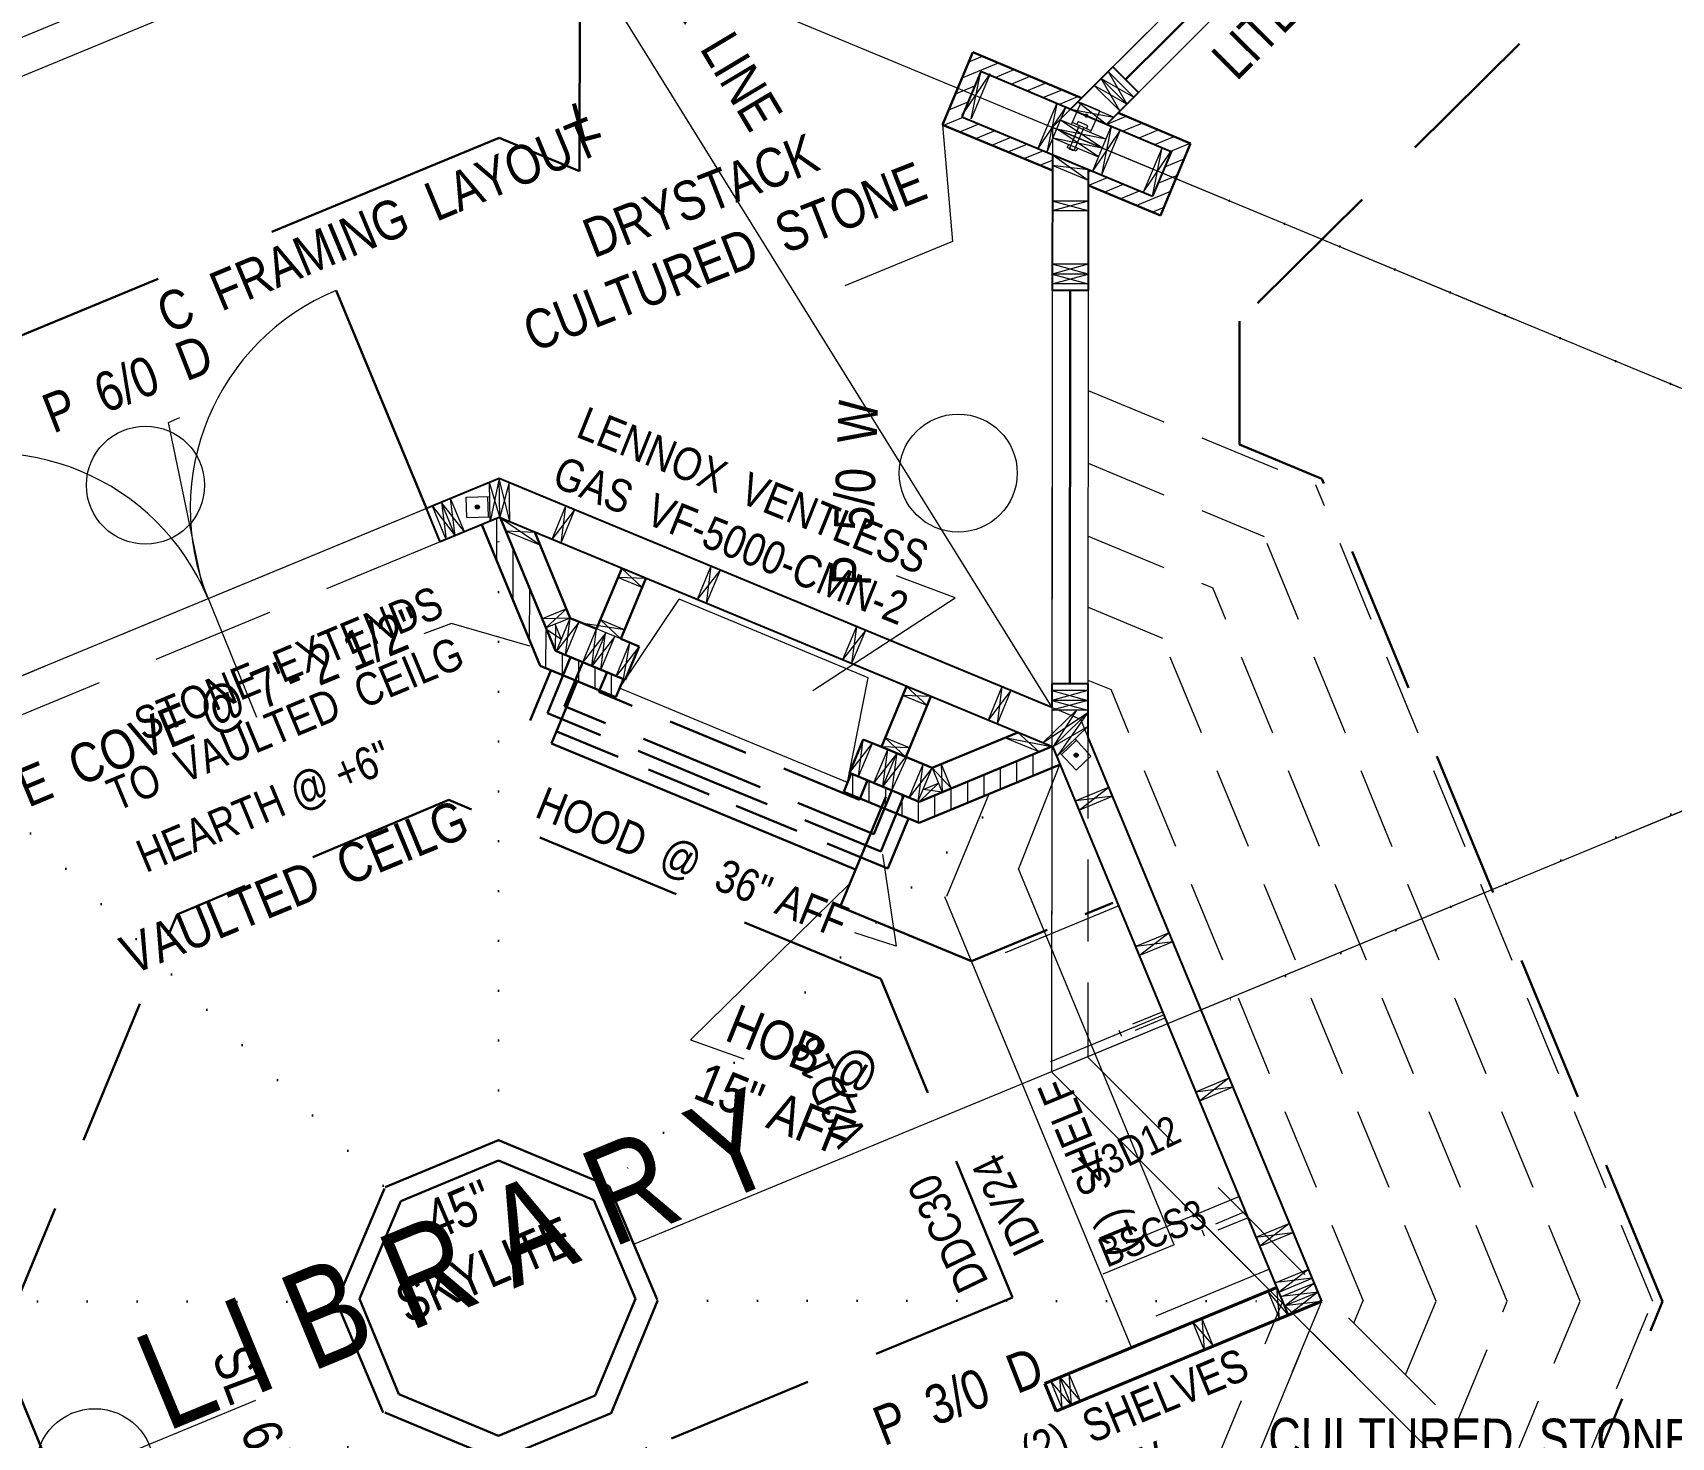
# Model space of a CAD drawing. Header units: inches. Extents: x 279 to 11006, y 233 to 7807.
# Drawn here: x 2519.5 to 2769.3, y 2021.6 to 2235.7 of the extents above; entities that cross this region are included whole.
import ezdxf

# ---------------------------------------------------------------- set-up
doc = ezdxf.new("R2010")
doc.units = ezdxf.units.IN
doc.header["$MEASUREMENT"] = 0
for name, pattern in [('ACAD_ISO07W100', [3, 0, -3]), ('CENTER', [2, 1.25, -0.25, 0.25, -0.25]), ('HIDDEN', [0.375, 0.25, -0.125])]:
    doc.linetypes.add(name, pattern=pattern)
for name, color, linetype, lineweight in [('BALCONY', 7, 'Continuous', 9), ('BUILT-INS', 6, 'Continuous', 9), ('DOORS', 7, 'Continuous', 30), ('FOUNDATION', 7, 'HIDDEN', 20), ('GRID', 1, 'CENTER', 20), ('INT WALLS', 7, 'Continuous', 40), ('LAYOUT', 6, 'Continuous', 9), ('LITE COVE', 7, 'HIDDEN', 30), ('MASONRY', 16, 'HIDDEN', 30), ('ROOF BEAMS', 3, 'HIDDEN', 30), ('ROOFLINE', 7, 'HIDDEN', 30), ('SKYLITES', 3, 'Continuous', 30), ('WALL FRAMING', 7, 'Continuous', 30), ('WINDOWS', 5, 'Continuous', 30)]:
    doc.layers.add(name, color=color, linetype=linetype, lineweight=lineweight)
for name, color, linetype in [('LIBRARY', 7, 'Continuous'), ('LLMASONRY', 12, 'Continuous'), ('TEXT', 250, 'Continuous'), ('WALLS', 5, 'Continuous')]:
    doc.layers.add(name, color=color, linetype=linetype)
doc.styles.add('ARCHENTLTD', font='technical.ttf', dxfattribs={"height": 0.1875})
doc.dimstyles.new('ARCHENTLTD', dxfattribs={"dimscale": 0.05, "dimtxt": 0.1875, "dimasz": 3, "dimexe": 9, "dimexo": 1, "dimgap": 2.5, "dimtad": 0, "dimdec": 1, "dimzin": 1, "dimdsep": 46, "dimlunit": 4, "dimtxsty": 'ARCHENTLTD', "dimblk": 'ARCHTICK', "dimcen": 6, "dimclrd": 256, "dimclre": 256, "dimclrt": 256, "dimaunit": 1, "dimadec": 0, "dimazin": 0, "dimtfac": 1, "dimtdec": 1, "dimtofl": 0, "dimtmove": 1, "dimatfit": 3, "dimldrblk": 'ARCHTICK', "dimfxl": 1, "dimfrac": 2, "dimtolj": 1, "dimtzin": 0, "dimlwd": 9, "dimlwe": 9, "dimarcsym": 0})
pattern_1 = [(22.465762, (-800.0791, 15519.8984), (-0.71649616, 1.7327026), [])]

# ---------------------------------------------------------------- blocks, each defined once
blk = doc.blocks.new('_ArchTick')
at = {"color": 0, "linetype": 'ByBlock', "const_width": 0.15}
blk.add_lwpolyline([(-0.5, -0.5), (0.5, 0.5)], dxfattribs=at)

msp = doc.modelspace()

# ---------------------------------------------------------------- hatches: boundary and pattern name
at = {"layer": 'MASONRY', "lineweight": 9, "ltscale": 75}
h = msp.add_hatch(dxfattribs=at)
h.set_pattern_fill('ANSI31', color=256, scale=15, angle=67.5, style=0)
h.set_pattern_definition(pattern_1)
h.paths.add_polyline_path([(2677.74, 2224.06), (2679.46, 2225.78), (2662.83, 2232.8), (2658.21, 2221.72), (2674.87, 2214.77), (2674.87, 2217.21), (2661.15, 2222.93), (2664.03, 2229.85)])
h = msp.add_hatch(dxfattribs=at)
h.set_pattern_fill('ANSI31', color=256, scale=15, angle=67.5, style=0)
h.set_pattern_definition(pattern_1)
h.paths.add_polyline_path([(2693.09, 2217.66), (2691.66, 2214.25), (2693.74, 2213.38), (2696.03, 2218.86), (2684.98, 2223.52), (2683.26, 2221.81)])
h.paths.add_polyline_path([(2691.44, 2207.86), (2693.74, 2213.38), (2691.66, 2214.25), (2690.23, 2210.81), (2680.37, 2214.92), (2680.37, 2212.48)])
at = {"layer": 'WALL FRAMING', "lineweight": 9, "ltscale": 150}
for points in [[(2679.82, 2223.1, 1), (2680.45, 2223.1, 1)], [(2586.99, 2163.41, 1), (2587.61, 2163.41, 1)], [(2678.8, 2125.35, -1), (2678.35, 2125.79, -1)]]:
    msp.add_hatch(color=256, dxfattribs=at).paths.add_polyline_path(points)

# ---------------------------------------------------------------- linework, layer by layer
at = {"layer": 'BALCONY', "color": 3, "linetype": 'ByBlock', "lineweight": 20, "ltscale": 50}
msp.add_line((2592.12, 2265.79), (2472.25, 2216.17), dxfattribs=at)
at = {"layer": 'BALCONY', "lineweight": 20, "ltscale": 50}
msp.add_line((2595.24, 2261.13), (2472.25, 2210.22), dxfattribs=at)
at = {"layer": 'BUILT-INS', "color": 6, "linetype": 'Continuous', "lineweight": 9, "ltscale": 75}
for p, q in [((2676.05, 2124.09), (2669.79, 2108.22)), ((2665.29, 2119.64), (2658.81, 2104.02)), ((2693.52, 2050.89), (2682.66, 2046.4))]:
    msp.add_line(p, q, dxfattribs=at)
at = {"layer": 'BUILT-INS', "color": 6, "linetype": 'Continuous', "lineweight": 9, "ltscale": 5}
for p, q in [((2693.52, 2050.89), (2669.79, 2108.22)), ((2687.02, 2035.22), (2658.57, 2103.97)), ((2685.09, 2083.66), (2685.48, 2082.74)), ((2697.71, 2053.17), (2698.1, 2052.25))]:
    msp.add_line(p, q, dxfattribs=at)
at = {"layer": 'BUILT-INS', "color": 6, "linetype": 'HIDDEN', "lineweight": 9, "ltscale": 75}
for p, q in [((2685.1, 2102.61), (2662.93, 2093.43)), ((2691.98, 2085.98), (2669.81, 2076.8)), ((2703.46, 2058.26), (2681.29, 2049.08)), ((2708.05, 2047.17), (2685.88, 2037.99))]:
    msp.add_line(p, q, dxfattribs=at)
at = {"layer": 'BUILT-INS', "color": 6, "linetype": 'HIDDEN', "lineweight": 9, "ltscale": 20}
for p, q in [((2691.79, 2086.45), (2685.09, 2083.66)), ((2692.17, 2085.52), (2685.48, 2082.74)), ((2704.41, 2055.96), (2697.71, 2053.17)), ((2704.79, 2055.03), (2698.1, 2052.25))]:
    msp.add_line(p, q, dxfattribs=at)
at = {"layer": 'DOORS', "ltscale": 75}
msp.add_line((2579.53, 2163.17), (2565.76, 2196.44), dxfattribs=at)
at = {"layer": 'DOORS', "lineweight": 20, "ltscale": 75}
msp.add_line((2579.53, 2163.17), (2512.99, 2135.66), dxfattribs=at)
at = {"layer": 'DOORS', "color": 7, "linetype": 'Continuous', "lineweight": 20, "ltscale": 7.5}
for centre in [(2536.71, 2166.75), (2660.6, 2168.59), (2528.99, 2016.91)]:
    msp.add_circle(centre, 9, dxfattribs=at)
at = {"layer": 'DOORS', "lineweight": 9, "ltscale": 75}
for centre, start, end in [((2579.53, 2163.17), 112.4849, 202.4661), ((2513, 2135.64), 22.4849, 112.4849)]:
    msp.add_arc(centre, 36, start, end, dxfattribs=at)
at = {"layer": 'FOUNDATION', "color": 7, "linetype": 'Continuous', "lineweight": 9, "ltscale": 25}
msp.add_line((2595.24, 2261.13), (2674.88, 2132.83), dxfattribs=at)
at = {"layer": 'GRID', "ltscale": 50}
for p, q in [((2776.78, 2323.04), (2674.95, 2221.32)), ((2590.62, 2167.76), (2501.91, 2131.05)), ((2679.3, 2130.99), (2590.62, 2167.76)), ((2716.02, 2042.29), (2679.3, 2130.99)), ((2679.25, 1953.62), (2716.02, 2042.29)), ((2711.57, 2040.45), (2677.85, 2026.5))]:
    msp.add_line(p, q, dxfattribs=at)
at = {"layer": 'GRID', "color": 2, "lineweight": 9, "ltscale": 75}
for p, q in [((3022.47, 2221.03), (2674.75, 2077.27)), ((3022.4, 2077.1), (2674.85, 2221.33))]:
    msp.add_line(p, q, dxfattribs=at)
at = {"layer": 'GRID', "linetype": 'Continuous', "ltscale": 50}
for p, q in [((2674.95, 2221.32), (2674.83, 2077.27)), ((2674.83, 2077.27), (2776.61, 1975.39))]:
    msp.add_line(p, q, dxfattribs=at)
at = {"layer": 'INT WALLS', "linetype": 'Continuous', "lineweight": 20, "ltscale": 150}
for p, q in [((2600.74, 2163.57), (2598.63, 2158.48)), ((2602.12, 2162.99), (2600.01, 2157.91)), ((2622.9, 2154.38), (2620.79, 2149.3)), ((2624.29, 2153.8), (2622.18, 2148.72)), ((2645.07, 2145.19), (2642.97, 2140.11)), ((2646.46, 2144.61), (2644.35, 2139.53)), ((2667.24, 2136), (2665.14, 2130.92)), ((2668.63, 2135.42), (2666.52, 2130.34)), ((2683.6, 2120.69), (2678.52, 2118.59)), ((2684.18, 2119.31), (2679.09, 2117.2)), ((2692.74, 2098.5), (2687.66, 2096.4)), ((2693.31, 2097.11), (2688.23, 2095.01)), ((2701.87, 2076.31), (2696.79, 2074.2)), ((2702.45, 2074.92), (2697.36, 2072.82)), ((2711.01, 2054.11), (2705.93, 2052.01)), ((2711.58, 2052.73), (2706.5, 2050.62))]:
    msp.add_line(p, q, dxfattribs=at)
at = {"layer": 'INT WALLS', "lineweight": 9, "ltscale": 150}
for p, q in [((2602.12, 2162.99), (2598.63, 2158.48)), ((2600.74, 2163.57), (2600.01, 2157.91)), ((2624.29, 2153.8), (2620.79, 2149.3)), ((2622.9, 2154.38), (2622.18, 2148.72)), ((2646.46, 2144.61), (2642.97, 2140.11)), ((2645.07, 2145.19), (2644.35, 2139.53)), ((2667.24, 2136), (2666.52, 2130.34)), ((2668.63, 2135.42), (2665.14, 2130.92)), ((2683.6, 2120.69), (2679.09, 2117.2)), ((2684.18, 2119.31), (2678.52, 2118.59)), ((2692.74, 2098.5), (2688.23, 2095.01)), ((2693.31, 2097.11), (2687.66, 2096.4)), ((2701.87, 2076.31), (2697.36, 2072.82)), ((2702.45, 2074.92), (2696.79, 2074.2)), ((2711.01, 2054.11), (2706.5, 2050.62)), ((2711.58, 2052.73), (2705.93, 2052.01))]:
    msp.add_line(p, q, dxfattribs=at)
at = {"layer": 'INT WALLS', "color": 7, "lineweight": 20, "ltscale": 10}
for p, q in [((2600.1, 2143.23), (2599.15, 2145.54)), ((2655.26, 2120.36), (2657.57, 2121.32))]:
    msp.add_line(p, q, dxfattribs=at)
at = {"layer": 'INT WALLS', "color": 7, "lineweight": 20, "ltscale": 5}
for p, q in [((2626.35, 2128.59), (2608.99, 2135.79)), ((2643.72, 2121.39), (2626.35, 2128.59))]:
    msp.add_line(p, q, dxfattribs=at)
at = {"layer": 'INT WALLS', "ltscale": 75}
for p, q in [((2673.79, 2029.74), (2709.19, 2044.4)), ((2675.53, 2025.54), (2716.02, 2042.29))]:
    msp.add_line(p, q, dxfattribs=at)
at = {"layer": 'INT WALLS', "ltscale": 50}
msp.add_line((2675.53, 2025.54), (2673.79, 2029.74), dxfattribs=at)
at = {"layer": 'LAYOUT', "color": 6, "linetype": 'CENTER', "lineweight": 5, "ltscale": 250}
for p, q in [((1688.03, 2631.06), (3956.97, 1689.05)), ((1687.08, 1669.14), (2848.72, 2149.2))]:
    msp.add_line(p, q, dxfattribs=at)
at = {"layer": 'LITE COVE', "ltscale": 90}
for p, q in [((2794.14, 2281.56), (2703.48, 2191.78)), ((2703.46, 2172.94), (2703.48, 2191.78)), ((2716.05, 2167.72), (2703.46, 2172.94)), ((2767.97, 2042.28), (2716.05, 2167.72)), ((2582.97, 2118.74), (2541.52, 2101.28)), ((2648.78, 2091.46), (2582.97, 2118.74)), ((2648.78, 2091.46), (2582.97, 2118.74)), ((2514.32, 2035.67), (2541.52, 2101.28)), ((2668.88, 2042.89), (2648.78, 2091.46)), ((2668.88, 2042.89), (2534.38, 1987.22)), ((2753.18, 2006.63), (2767.97, 2042.28)), ((2534.38, 1987.22), (2514.32, 2035.67))]:
    msp.add_line(p, q, dxfattribs=at)
at = {"layer": 'LITE COVE', "color": 7, "linetype": 'ACAD_ISO07W100', "lineweight": 30, "ltscale": 3}
for p, q in [((2811.21, 2164.74), (2693.79, 2213.49)), ((2811.18, 2134.17), (2697.73, 2086.48))]:
    msp.add_line(p, q, dxfattribs=at)
at = {"layer": 'LITE COVE', "color": 7, "linetype": 'ACAD_ISO07W100', "lineweight": 30, "ltscale": 2.5}
for p, q in [((2590.53, 2066.84), (2590.5, 2161.76)), ((2572.94, 2059.88), (2506.07, 2126.72)), ((2675.09, 2126.78), (2607.42, 2059.84)), ((2565.84, 2042.2), (2471.11, 2042.37)), ((2614.78, 2042.37), (2710.05, 2042.31)), ((2572.91, 2025.44), (2506.08, 1957.86)), ((2607.68, 2025.26), (2675.05, 1957.86))]:
    msp.add_line(p, q, dxfattribs=at)
at = {"layer": 'LLMASONRY', "color": 7, "lineweight": 20, "ltscale": 50}
for p, q in [((2608.99, 2135.79), (2618.07, 2149.34)), ((2643.72, 2121.39), (2646.89, 2137.39))]:
    msp.add_line(p, q, dxfattribs=at)
at = {"layer": 'MASONRY', "linetype": 'Continuous', "lineweight": 30, "ltscale": 1.5}
for p, q in [((2662.83, 2232.8), (2658.21, 2221.72)), ((2679.46, 2225.78), (2662.83, 2232.8)), ((2696.03, 2218.86), (2684.98, 2223.52)), ((2658.21, 2221.72), (2674.87, 2214.77)), ((2696.03, 2218.86), (2691.44, 2207.86))]:
    msp.add_line(p, q, dxfattribs=at)
at = {"layer": 'MASONRY', "linetype": 'Continuous', "ltscale": 1.5}
msp.add_line((2680.37, 2212.48), (2691.44, 2207.86), dxfattribs=at)
at = {"layer": 'MASONRY', "linetype": 'Continuous', "lineweight": 30, "ltscale": 50}
msp.add_line((2596.89, 2139.18), (2588.04, 2160.58), dxfattribs=at)
at = {"layer": 'MASONRY', "lineweight": 9, "ltscale": 150}
for p, q in [((2590.24, 2161.65), (2590.23, 2155.05)), ((2592.73, 2156.85), (2592.72, 2149.02)), ((2595.23, 2150.82), (2595.22, 2143)), ((2597.72, 2144.8), (2597.71, 2138.86)), ((2600.22, 2141.07), (2600.21, 2137.83)), ((2602.72, 2140.04), (2602.71, 2136.79)), ((2605.22, 2139), (2605.21, 2135.76)), ((2607.71, 2137.97), (2607.71, 2134.72)), ((2671.99, 2125.75), (2671.99, 2122.5)), ((2666.99, 2123.68), (2666.99, 2120.43)), ((2669.49, 2124.71), (2669.49, 2121.46)), ((2644.49, 2122.7), (2644.49, 2119.45)), ((2646.99, 2121.66), (2646.99, 2118.41)), ((2649.49, 2120.62), (2649.48, 2117.38)), ((2659.49, 2120.57), (2659.48, 2117.32)), ((2661.99, 2121.61), (2661.99, 2118.36)), ((2664.49, 2122.64), (2664.49, 2119.39)), ((2651.99, 2119.59), (2651.98, 2116.34)), ((2654.49, 2118.55), (2654.48, 2115.31)), ((2656.99, 2119.54), (2656.98, 2116.29))]:
    msp.add_line(p, q, dxfattribs=at)
at = {"layer": 'MASONRY', "linetype": 'HIDDEN', "lineweight": 30, "ltscale": 40}
for p, q in [((2595.36, 2130.88), (2598.52, 2138.5)), ((2622.62, 2119.58), (2595.36, 2130.88)), ((2649.87, 2108.29), (2622.62, 2119.58)), ((2649.87, 2108.29), (2653.03, 2115.91))]:
    msp.add_line(p, q, dxfattribs=at)
at = {"layer": 'MASONRY', "linetype": 'Continuous', "lineweight": 30, "ltscale": 5}
for p, q in [((2608.41, 2134.4), (2596.89, 2139.18)), ((2598.58, 2127.36), (2602.51, 2136.85)), ((2608.41, 2134.4), (2609.56, 2137.17)), ((2644.96, 2108.13), (2598.58, 2127.36)), ((2643.14, 2120), (2644.29, 2122.78)), ((2642.59, 2102.45), (2649.55, 2119.24)), ((2654.65, 2115.24), (2643.14, 2120)), ((2662.63, 2094.14), (2642.59, 2102.45))]:
    msp.add_line(p, q, dxfattribs=at)
at = {"layer": 'MASONRY', "linetype": 'Continuous', "lineweight": 30, "ltscale": 10}
msp.add_line((2654.65, 2115.24), (2676.05, 2124.09), dxfattribs=at)
at = {"layer": 'MASONRY', "linetype": 'HIDDEN', "lineweight": 30, "ltscale": 50}
msp.add_line((2662.63, 2094.14), (2684.16, 2103.05), dxfattribs=at)
at = {"layer": 'ROOF BEAMS', "lineweight": 20, "ltscale": 75}
for p, q in [((2581.63, 2158.09), (2515.09, 2130.58)), ((2679.3, 2130.99), (2674.88, 2132.83)), ((2680.33, 2079.55), (2778.89, 1980.89)), ((2674.83, 2077.27), (2776.61, 1975.39)), ((2675.05, 1957.86), (2710.06, 2042.3)), ((2679.25, 1953.62), (2716.02, 2042.29))]:
    msp.add_line(p, q, dxfattribs=at)
at = {"layer": 'ROOF BEAMS', "lineweight": 20, "ltscale": 50}
for p, q in [((2680.38, 2128.4), (2679.3, 2130.99)), ((2680.38, 2128.4), (2680.35, 2079.5)), ((2674.87, 2126.87), (2674.81, 2077.32))]:
    msp.add_line(p, q, dxfattribs=at)
at = {"layer": 'ROOF BEAMS', "ltscale": 75}
for p, q in [((2575.63, 2057.57), (2590.53, 2063.74)), ((2590.53, 2063.74), (2605.03, 2057.72)), ((2569.31, 2042.67), (2575.63, 2057.57)), ((2605.03, 2057.72), (2611.4, 2042.64)), ((2575.31, 2028.1), (2569.31, 2042.67)), ((2611.4, 2042.64), (2605.28, 2027.91)), ((2590.51, 2021.79), (2575.31, 2028.1)), ((2605.28, 2027.91), (2590.51, 2021.79))]:
    msp.add_line(p, q, dxfattribs=at)
at = {"layer": 'ROOF BEAMS', "color": 3, "lineweight": 20, "ltscale": 75}
msp.add_line((2710.06, 2042.3), (2709.18, 2044.43), dxfattribs=at)
at = {"layer": 'ROOFLINE', "linetype": 'HIDDEN', "ltscale": 150}
for p, q in [((2602.9, 2251.23), (2602.88, 2214.64)), ((2590.62, 2219.72), (2501.91, 2183.01)), ((2602.88, 2214.64), (2590.62, 2219.72))]:
    msp.add_line(p, q, dxfattribs=at)
at = {"layer": 'ROOFLINE', "color": 7, "linetype": 'HIDDEN', "lineweight": 5, "ltscale": 50}
for p, q in [((2680.4, 2181.19), (2715.1, 2166.76)), ((2680.4, 2170.09), (2707.25, 2158.92)), ((2766.47, 2042.28), (2715.11, 2166.77)), ((2680.39, 2158.99), (2699.41, 2151.09)), ((2755.38, 2042.29), (2707.25, 2158.92)), ((2744.3, 2042.29), (2699.41, 2151.09)), ((2680.39, 2148.13), (2691.73, 2143.41)), ((2733.46, 2042.3), (2691.73, 2143.41)), ((2680.38, 2137.03), (2683.89, 2135.57)), ((2722.37, 2042.31), (2683.89, 2135.57)), ((2679.3, 2130.99), (2680.38, 2132.06)), ((2720.89, 2038.95), (2722.33, 2042.41)), ((2728.78, 2031.05), (2733.46, 2042.3)), ((2736.44, 2023.38), (2744.3, 2042.29)), ((2744.26, 2015.55), (2755.38, 2042.29)), ((2753.73, 2011.61), (2766.48, 2042.28))]:
    msp.add_line(p, q, dxfattribs=at)
at = {"layer": 'SKYLITES', "linetype": 'HIDDEN', "ltscale": 75}
for p, q in [((2573.25, 2059.69), (2590.53, 2066.84)), ((2590.53, 2066.84), (2607.41, 2059.84)), ((2565.84, 2042.2), (2573.25, 2059.69)), ((2607.41, 2059.84), (2614.78, 2042.37)), ((2565.84, 2042.2), (2572.91, 2025.44)), ((2614.78, 2042.37), (2607.67, 2025.24)), ((2590.5, 2018.13), (2572.91, 2025.44)), ((2607.67, 2025.24), (2590.5, 2018.13))]:
    msp.add_line(p, q, dxfattribs=at)
at = {"layer": 'WALL FRAMING', "lineweight": 9, "ltscale": 150}
for p, q in [((2661.2, 2223.17), (2665.48, 2229.5)), ((2662.59, 2222.59), (2664.1, 2230.08)), ((2685.23, 2223.81), (2682.4, 2228.76)), ((2682.4, 2228.76), (2687.35, 2225.93)), ((2683.47, 2229.82), (2686.29, 2224.87)), ((2686.29, 2224.87), (2681.34, 2227.7)), ((2677.01, 2224.42), (2672.74, 2218.1)), ((2675.62, 2224.96), (2674.12, 2217.48)), ((2677.71, 2224.07), (2684.27, 2222.85)), ((2679.27, 2225.05), (2677.88, 2221.83)), ((2683.18, 2221.77), (2678.77, 2225.19)), ((2682.16, 2223.85), (2679.27, 2225.05)), ((2682.16, 2223.85), (2680.76, 2220.62)), ((2681.96, 2216.82), (2675.62, 2221.09)), ((2675.62, 2221.09), (2683.12, 2219.59)), ((2676.19, 2222.47), (2682.5, 2218.22)), ((2679.06, 2221.58), (2677.52, 2218)), ((2680.84, 2220.81), (2677.97, 2222.05)), ((2679.75, 2221.28), (2678.21, 2217.71)), ((2678.67, 2221.73), (2678.87, 2222.21)), ((2680.34, 2221.57), (2678.87, 2222.21)), ((2680.14, 2221.1), (2680.34, 2221.57)), ((2685.3, 2220.91), (2681.05, 2214.64)), ((2683.89, 2221.44), (2682.43, 2214.06)), ((2675.04, 2219.7), (2682.54, 2218.21)), ((2677.42, 2218.71), (2677.22, 2218.25)), ((2678.21, 2217.71), (2677.52, 2218)), ((2678.8, 2218.14), (2678.6, 2217.68)), ((2690.19, 2210.82), (2691.67, 2218.25)), ((2674.92, 2217.2), (2680.42, 2213.27)), ((2674.92, 2215.57), (2680.42, 2214.9)), ((2688.81, 2211.4), (2693.03, 2217.61)), ((2680.42, 2208.56), (2674.94, 2210.07)), ((2680.42, 2210.06), (2674.94, 2208.57)), ((2680.42, 2200.43), (2674.94, 2198.93)), ((2680.42, 2198.93), (2674.94, 2200.43)), ((2674.93, 2198.93), (2680.41, 2197.43)), ((2674.93, 2197.43), (2680.41, 2198.93)), ((2680.38, 2135.43), (2674.88, 2133.93)), ((2674.88, 2135.43), (2680.38, 2133.93)), ((2674.88, 2133.93), (2680.38, 2132.43)), ((2680.38, 2133.93), (2674.88, 2132.43)), ((2714.57, 2045.81), (2709, 2045.13)), ((2714.08, 2047.23), (2709.57, 2043.74)), ((2710.93, 2040.19), (2707.81, 2043.82)), ((2709.55, 2039.62), (2709.19, 2044.4)), ((2715.45, 2043.68), (2709.88, 2043)), ((2714.96, 2045.1), (2710.45, 2041.61)), ((2715.44, 2043.68), (2710.93, 2040.19)), ((2715.93, 2042.26), (2710.36, 2041.58)), ((2696.34, 2039.12), (2699.46, 2035.49)), ((2697.72, 2039.7), (2698.07, 2034.92)), ((2676.45, 2025.92), (2676.1, 2030.7)), ((2676.1, 2030.7), (2679.22, 2027.07)), ((2677.48, 2031.27), (2677.84, 2026.49)), ((2677.84, 2026.49), (2674.71, 2030.12))]:
    msp.add_line(p, q, dxfattribs=at)
at = {"layer": 'WALL FRAMING', "lineweight": 20, "ltscale": 1.5}
for p, q in [((2665.48, 2229.5), (2662.59, 2222.59)), ((2675.63, 2225.01), (2672.74, 2218.1)), ((2677.02, 2224.43), (2674.12, 2217.52)), ((2684.27, 2222.85), (2678.77, 2225.19)), ((2683.91, 2221.49), (2681.05, 2214.64)), ((2685.3, 2220.91), (2682.43, 2214.06)), ((2691.67, 2218.25), (2688.81, 2211.4)), ((2674.92, 2215.57), (2680.42, 2213.27))]:
    msp.add_line(p, q, dxfattribs=at)
at = {"layer": 'WALL FRAMING', "lineweight": 20, "ltscale": 50}
for p, q in [((2686.29, 2224.87), (2682.39, 2228.77)), ((2687.35, 2225.93), (2683.45, 2229.83)), ((2685.23, 2223.81), (2681.33, 2227.71)), ((2680.42, 2210.06), (2674.94, 2210.07)), ((2680.42, 2208.56), (2674.94, 2208.57)), ((2680.42, 2200.43), (2674.94, 2200.43)), ((2680.42, 2198.93), (2674.94, 2198.93)), ((2680.41, 2197.43), (2674.93, 2197.43)), ((2646.89, 2137.39), (2618.07, 2149.34)), ((2680.38, 2135.43), (2674.88, 2135.43)), ((2680.38, 2133.93), (2674.88, 2133.93)), ((2680.38, 2132.43), (2674.88, 2132.43)), ((2698.07, 2034.92), (2696.34, 2039.12)), ((2699.46, 2035.49), (2697.72, 2039.7)), ((2677.84, 2026.49), (2676.1, 2030.7)), ((2679.22, 2027.06), (2677.48, 2031.27)), ((2676.45, 2025.92), (2674.71, 2030.12))]:
    msp.add_line(p, q, dxfattribs=at)
at = {"layer": 'WALL FRAMING', "lineweight": 20, "ltscale": 150}
for p, q in [((2675.62, 2221.09), (2682.54, 2218.2)), ((2676.19, 2222.47), (2683.12, 2219.59)), ((2675.04, 2219.7), (2681.96, 2216.82)), ((2678.6, 2217.68), (2677.22, 2218.25)), ((2707.81, 2043.82), (2709.55, 2039.62)), ((2710.06, 2042.3), (2710.93, 2040.19))]:
    msp.add_line(p, q, dxfattribs=at)
at = {"layer": 'WALL FRAMING', "lineweight": 9, "ltscale": 5}
for p, q in [((2590.72, 2161.85), (2589.13, 2167.14)), ((2590.62, 2167.76), (2589.23, 2161.23)), ((2592.23, 2161.23), (2590.62, 2167.76)), ((2592.13, 2167.13), (2590.72, 2161.85)), ((2673.54, 2127.52), (2680.38, 2132.06)), ((2678.64, 2132.43), (2675.05, 2126.89)), ((2680.38, 2132.06), (2675.66, 2125.4)), ((2675.05, 2126.89), (2680.38, 2129.94))]:
    msp.add_line(p, q, dxfattribs=at)
at = {"layer": 'WALL FRAMING', "color": 9, "linetype": 'Continuous', "lineweight": 20, "ltscale": 5}
for p, q in [((2589.23, 2161.23), (2589.13, 2167.14)), ((2590.72, 2161.85), (2590.62, 2167.76)), ((2592.23, 2161.23), (2592.13, 2167.14))]:
    msp.add_line(p, q, dxfattribs=at)
at = {"layer": 'WALL FRAMING', "color": 7, "lineweight": 20, "ltscale": 50}
for p, q in [((2582.56, 2158.47), (2580.45, 2163.55)), ((2583.94, 2159.04), (2581.84, 2164.13)), ((2585.33, 2159.62), (2583.22, 2164.7))]:
    msp.add_line(p, q, dxfattribs=at)
at = {"layer": 'WALL FRAMING', "lineweight": 9, "ltscale": 50}
for p, q in [((2580.45, 2163.55), (2583.94, 2159.04)), ((2585.33, 2159.62), (2581.84, 2164.12)), ((2581.84, 2164.12), (2582.56, 2158.47)), ((2583.94, 2159.04), (2583.22, 2164.7))]:
    msp.add_line(p, q, dxfattribs=at)
at = {"layer": 'WALL FRAMING', "color": 9, "linetype": 'Continuous', "lineweight": 5, "ltscale": 150}
for p, q in [((2585.61, 2164.92), (2589.17, 2165.04)), ((2585.67, 2161.8), (2585.61, 2164.92)), ((2588.98, 2161.91), (2588.88, 2165.03)), ((2585.67, 2161.8), (2589.23, 2161.92)), ((2680.83, 2125.44), (2678.4, 2128.05)), ((2678.58, 2123.28), (2676.15, 2125.88)), ((2676.32, 2125.7), (2678.6, 2127.83)), ((2678.58, 2123.28), (2680.83, 2125.44))]:
    msp.add_line(p, q, dxfattribs=at)
at = {"layer": 'WALL FRAMING', "color": 9, "lineweight": 5, "ltscale": 50}
msp.add_line((2592.23, 2161.23), (2590.72, 2161.85), dxfattribs=at)
at = {"layer": 'WALL FRAMING', "color": 7, "ltscale": 10}
for p, q in [((2599.2, 2141.47), (2590.85, 2161.71)), ((2601.46, 2146.49), (2596.05, 2159.56)), ((2656.61, 2123.62), (2669.67, 2129.03)), ((2654.65, 2118.48), (2674.87, 2126.87))]:
    msp.add_line(p, q, dxfattribs=at)
at = {"layer": 'WALL FRAMING', "linetype": 'Continuous', "lineweight": 9, "ltscale": 40}
for p, q in [((2596.86, 2157.59), (2590.85, 2161.71)), ((2596.05, 2159.55), (2591.66, 2159.75)), ((2609.31, 2154.06), (2612.43, 2151.14)), ((2613, 2152.53), (2608.73, 2152.67)), ((2601.46, 2146.49), (2597.19, 2146.35)), ((2597.76, 2144.97), (2600.88, 2147.88)), ((2602.84, 2145.92), (2599.35, 2141.41)), ((2600.74, 2140.84), (2601.46, 2146.49)), ((2609.75, 2144.68), (2603.47, 2145.66)), ((2606.05, 2146.21), (2609.17, 2143.29)), ((2600.1, 2143.23), (2597.72, 2144.8)), ((2599.2, 2141.47), (2599.24, 2145.32)), ((2603.36, 2139.75), (2605.48, 2144.82)), ((2606.86, 2144.25), (2603.36, 2139.74)), ((2604.75, 2139.17), (2605.47, 2144.82)), ((2608.24, 2143.67), (2604.75, 2139.16)), ((2606.13, 2138.59), (2606.85, 2144.24)), ((2611.94, 2142.14), (2608.45, 2137.64)), ((2609.56, 2137.17), (2610.56, 2142.72)), ((2655.84, 2133.14), (2652.72, 2136.06)), ((2656.42, 2134.53), (2652.15, 2134.67)), ((2645.4, 2122.32), (2646.12, 2127.97)), ((2652.59, 2125.29), (2649.47, 2128.21)), ((2675.09, 2126.78), (2667.71, 2128.22)), ((2672.92, 2126.06), (2669.67, 2129.03)), ((2644.02, 2122.89), (2647.51, 2127.4)), ((2651.25, 2125.85), (2647.75, 2121.34)), ((2653.16, 2126.68), (2648.89, 2126.82)), ((2649.12, 2120.78), (2649.86, 2126.42)), ((2650.54, 2120.34), (2651.28, 2125.99)), ((2652.67, 2125.41), (2649.17, 2120.91)), ((2650.48, 2120.21), (2652.75, 2125.22)), ((2656.61, 2123.62), (2653.12, 2119.12)), ((2654.49, 2118.55), (2655.23, 2124.2)), ((2659.49, 2120.57), (2656.61, 2123.62)), ((2658, 2124.2), (2658.14, 2119.93)), ((2654.65, 2118.48), (2657.57, 2121.32)), ((2658.14, 2119.93), (2655.26, 2120.36))]:
    msp.add_line(p, q, dxfattribs=at)
at = {"layer": 'WALL FRAMING', "lineweight": 20, "ltscale": 75}
for p, q in [((2596.86, 2157.59), (2591.66, 2159.75)), ((2612.43, 2151.14), (2608.73, 2152.67)), ((2609.75, 2144.68), (2606.05, 2146.21)), ((2609.17, 2143.29), (2605.48, 2144.82)), ((2655.84, 2133.14), (2652.15, 2134.67)), ((2653.16, 2126.68), (2649.47, 2128.21)), ((2672.92, 2126.06), (2667.71, 2128.22)), ((2708.91, 2045.09), (2713.99, 2047.19)), ((2709.48, 2043.7), (2714.56, 2045.81)), ((2709.88, 2043), (2714.96, 2045.1)), ((2710.36, 2041.58), (2715.44, 2043.68))]:
    msp.add_line(p, q, dxfattribs=at)
at = {"layer": 'WALL FRAMING', "ltscale": 5}
for p, q in [((2605.48, 2144.82), (2609.31, 2154.06)), ((2609.17, 2143.29), (2613, 2152.53)), ((2648.89, 2126.82), (2652.72, 2136.06)), ((2652.59, 2125.29), (2656.42, 2134.53))]:
    msp.add_line(p, q, dxfattribs=at)
at = {"layer": 'WALL FRAMING', "color": 1, "lineweight": 9, "ltscale": 50}
msp.add_line((2545.3, 2151.87), (2553.65, 2131.39), dxfattribs=at)
at = {"layer": 'WALL FRAMING', "linetype": 'Continuous', "lineweight": 20, "ltscale": 40}
for p, q in [((2600.88, 2147.88), (2597.19, 2146.35)), ((2601.46, 2146.49), (2597.76, 2144.97)), ((2656.61, 2123.62), (2658.14, 2119.93)), ((2658, 2124.2), (2659.53, 2120.51))]:
    msp.add_line(p, q, dxfattribs=at)
at = {"layer": 'WALL FRAMING', "lineweight": 20, "ltscale": 5}
for p, q in [((2599.35, 2141.41), (2601.46, 2146.49)), ((2600.74, 2140.84), (2602.84, 2145.92)), ((2604.75, 2139.17), (2606.86, 2144.25)), ((2606.13, 2138.59), (2608.24, 2143.67)), ((2608.45, 2137.64), (2610.56, 2142.72)), ((2645.4, 2122.32), (2647.51, 2127.4)), ((2647.75, 2121.34), (2649.86, 2126.42)), ((2649.17, 2120.91), (2651.28, 2125.99)), ((2653.12, 2119.12), (2655.23, 2124.2)), ((2654.51, 2118.54), (2656.61, 2123.62))]:
    msp.add_line(p, q, dxfattribs=at)
at = {"layer": 'WALL FRAMING', "color": 4, "ltscale": 5}
for p, q in [((2601.46, 2146.49), (2605.48, 2144.82)), ((2609.17, 2143.29), (2611.94, 2142.14)), ((2599.2, 2141.47), (2609.84, 2137.06)), ((2609.84, 2137.06), (2611.94, 2142.14)), ((2644.02, 2122.89), (2646.12, 2127.97)), ((2648.89, 2126.82), (2646.12, 2127.97)), ((2656.61, 2123.62), (2648.89, 2126.82)), ((2654.65, 2118.48), (2644.02, 2122.89))]:
    msp.add_line(p, q, dxfattribs=at)
at = {"layer": 'WALL FRAMING', "color": 7, "linetype": 'HIDDEN', "ltscale": 40}
for p, q in [((2597.97, 2131.96), (2601.52, 2140.51)), ((2600.59, 2133.04), (2603.36, 2139.75)), ((2605.82, 2135.21), (2607.07, 2138.21)), ((2645.54, 2118.74), (2646.79, 2121.74)), ((2647.71, 2113.51), (2650.48, 2120.21)), ((2648.79, 2110.9), (2652.33, 2119.44))]:
    msp.add_line(p, q, dxfattribs=at)
at = {"layer": 'WALL FRAMING', "linetype": 'HIDDEN', "lineweight": 30, "ltscale": 50}
for p, q in [((2624.15, 2123.28), (2600.59, 2133.04)), ((2645.54, 2118.74), (2605.82, 2135.21)), ((2623.38, 2121.43), (2597.97, 2131.96)), ((2647.71, 2113.51), (2624.15, 2123.28)), ((2648.79, 2110.9), (2623.38, 2121.43))]:
    msp.add_line(p, q, dxfattribs=at)
at = {"layer": 'WALL FRAMING', "color": 9, "linetype": 'Continuous', "lineweight": 5, "ltscale": 5}
for p, q in [((2673.54, 2127.52), (2678.64, 2132.43)), ((2675.05, 2126.89), (2679.3, 2130.99)), ((2675.66, 2125.4), (2680.38, 2129.94))]:
    msp.add_line(p, q, dxfattribs=at)
at = {"layer": 'WALL FRAMING', "color": 9, "linetype": 'Continuous', "lineweight": 5, "ltscale": 150}
for centre in [(2587.3, 2163.41), (2678.57, 2125.57)]:
    msp.add_circle(centre, 0.312, dxfattribs=at)
at = {"layer": 'WALLS', "color": 4, "lineweight": 20, "ltscale": 75}
msp.add_line((2696.91, 2243.25), (2684.17, 2230.53), dxfattribs=at)
at = {"layer": 'WALLS', "color": 4, "lineweight": 20, "ltscale": 50}
for p, q in [((2700.79, 2239.36), (2688.06, 2226.64)), ((2674.93, 2196.43), (2674.88, 2136.43)), ((2680.41, 2196.43), (2680.38, 2136.43))]:
    msp.add_line(p, q, dxfattribs=at)
at = {"layer": 'WALLS', "color": 4, "ltscale": 75}
for p, q in [((2684.17, 2230.53), (2677.71, 2224.07)), ((2590.62, 2167.76), (2579.53, 2163.17)), ((2674.88, 2132.83), (2590.62, 2167.76)), ((2590.61, 2161.81), (2581.63, 2158.09)), ((2675.09, 2126.78), (2590.61, 2161.81))]:
    msp.add_line(p, q, dxfattribs=at)
at = {"layer": 'WALLS', "color": 4, "ltscale": 50}
for p, q in [((2688.06, 2226.64), (2684.16, 2230.54)), ((2688.06, 2226.64), (2683.18, 2221.77)), ((2674.95, 2217.18), (2674.93, 2196.43)), ((2680.42, 2214.9), (2680.41, 2196.43)), ((2680.41, 2196.43), (2674.93, 2196.43)), ((2581.63, 2158.09), (2579.53, 2163.17)), ((2680.38, 2136.43), (2674.88, 2136.43)), ((2674.88, 2136.43), (2674.88, 2132.83)), ((2680.38, 2136.43), (2680.38, 2128.4)), ((2716.02, 2042.29), (2680.38, 2128.4)), ((2710.93, 2040.19), (2675.09, 2126.78))]:
    msp.add_line(p, q, dxfattribs=at)
at = {"layer": 'WALLS', "color": 7, "ltscale": 1.5}
for p, q in [((2664.03, 2229.85), (2661.15, 2222.93)), ((2693.06, 2217.6), (2664.03, 2229.85)), ((2661.15, 2222.93), (2690.23, 2210.81)), ((2693.09, 2217.66), (2690.23, 2210.81))]:
    msp.add_line(p, q, dxfattribs=at)
at = {"layer": 'WINDOWS', "ltscale": 75}
for p, q in [((2698.85, 2241.31), (2686.11, 2228.59)), ((2677.64, 2196.43), (2677.6, 2136.43))]:
    msp.add_line(p, q, dxfattribs=at)

# ---------------------------------------------------------------- texts
at = {"layer": 'BUILT-INS', "color": 6, "linetype": 'Continuous', "lineweight": 30, "ltscale": 1.5, "style": 'ARCHENTLTD'}
for s, insert, char_height, attachment_point, rotation in [(' V2D18\\P\\P{\\H1.999x;  }', (2650.99, 2078.27), 5, 5, 115.5109), ('(1)  SHELF\\P{\\H1.999x;  }', (2701.87, 2056.03), 5, 7, 112.4654), (' V3D12\\P\\P{\\H1.999x;  }', (2690.4, 2056.28), 4.5, 5, 25.5109), ('IDV24\\P{\\H1.999x;  }', (2674.22, 2059.85), 5, 5, 115.5109), ('DDC30\\P{\\H1.999x;  }', (2665.05, 2055.51), 5, 5, 115.5109)]:
    msp.add_mtext(s, dxfattribs=dict(at, insert=insert, char_height=char_height, attachment_point=attachment_point, rotation=rotation))
at = {"layer": 'BUILT-INS', "linetype": 'Continuous', "lineweight": 30, "ltscale": 1.5, "rotation": 22.4654, "style": 'ARCHENTLTD'}
for s, insert, char_height, attachment_point in [('BSCS3\\P{\\H1.999x;  }', (2687.84, 2036.23), 4.5, 7), ('(TYP)  (2)  SHELVES\\PBELOW\\P{\\H1.999x;  }', (2683.21, 2012.47), 5, 5)]:
    msp.add_mtext(s, dxfattribs=dict(at, insert=insert, char_height=char_height, attachment_point=attachment_point))
at = {"layer": 'DOORS', "color": 7, "linetype": 'Continuous', "lineweight": 30, "ltscale": 1.5, "char_height": 6, "style": 'ARCHENTLTD'}
for s, insert, attachment_point, rotation in [('MITER  LINE\\P{\\H1.999x;  }', (2615.22, 2212.04), 9, 300.9134), ('L\\P{\\H1.999x;  }', (2606.8, 2203.45), 7, 14.822), ('P  6/0  D\\P{\\H1.999x;  }', (2553.39, 2169.36), 9, 21.3815), ('P  5/0  W\\P{\\H1.999x;  }', (2663.36, 2150.67), 7, 87.7398), ('SL  6/0  D\\P\\P{\\H1.999x;  }', (2533.16, 1996.24), 9, 290.6775), ('P  3/0  D\\P{\\H1.999x;  }', (2680.01, 2014.94), 9, 21.3815)]:
    msp.add_mtext(s, dxfattribs=dict(at, insert=insert, attachment_point=attachment_point, rotation=rotation))
at = {"layer": 'LIBRARY', "linetype": 'Continuous', "insert": (2634.29, 2061.33), "char_height": 15, "width": 271, "attachment_point": 9, "rotation": 22.444, "style": 'ARCHENTLTD'}
msp.add_mtext('   \\PL I B R A R Y', dxfattribs=at)
at = {"layer": 'LLMASONRY', "color": 7, "linetype": 'Continuous', "lineweight": 30, "ltscale": 1.5, "insert": (2620.24, 2213.71), "char_height": 6, "attachment_point": 2, "rotation": 21.3815, "style": 'ARCHENTLTD'}
msp.add_mtext('DRYSTACK\\PCULTURED  STONE\\P{\\H1.999x;  }', dxfattribs=at)
at = {"layer": 'LLMASONRY', "color": 7, "linetype": 'Continuous', "lineweight": 30, "insert": (2558.15, 2109.63), "char_height": 5, "attachment_point": 5, "rotation": 22.6151, "style": 'ARCHENTLTD'}
msp.add_mtext('HEARTH @ +6"\\P\\P  ', dxfattribs=at)
at = {"layer": 'TEXT', "color": 7, "linetype": 'Continuous', "lineweight": 9, "char_height": 6, "attachment_point": 7, "style": 'ARCHENTLTD'}
for insert, rotation in [((2718.11, 2213.31), 45.25), ((2517.87, 2094.13), 22.706)]:
    msp.add_mtext('LITE  COVE @ 7\'- 2 1/2"\\P\\P  ', dxfattribs=dict(at, insert=insert, rotation=rotation))
at = {"layer": 'TEXT', "linetype": 'Continuous', "ltscale": 1.5, "insert": (2612.58, 2202.64), "char_height": 6, "attachment_point": 9, "rotation": 22.6782, "style": 'ARCHENTLTD'}
msp.add_mtext('C  FRAMING  LAYOUT\\P{\\H1.999x;  }', dxfattribs=at)
at = {"layer": 'TEXT', "linetype": 'Continuous', "width": 271, "attachment_point": 9, "style": 'ARCHENTLTD'}
for s, insert, char_height, rotation in [('LENNOX  VENTLESS\\PGAS  VF-5000-CMN-2', (2651.56, 2145.27), 5, 338.0991), ('STONE  EXTENDS\\PTO  VAULTED  CEILG', (2585.75, 2139.14), 5, 22.5969), ('HOOD  @  36" AFF', (2642.03, 2096.59), 5, 338.0991), ('HOB @ \\P15" AFF', (2643.07, 2063.96), 6, 338.0991)]:
    msp.add_mtext(s, dxfattribs=dict(at, insert=insert, char_height=char_height, rotation=rotation))
at = {"layer": 'TEXT', "color": 7, "linetype": 'Continuous', "lineweight": 30, "char_height": 6, "style": 'ARCHENTLTD'}
for s, insert, attachment_point, rotation in [('VAULTED  CEILG\\P\\P  ', (2542.29, 2073.43), 7, 22.444), ('45"\\PSKYLITE\\P\\P  ', (2590.38, 2042.47), 5, 23.0493)]:
    msp.add_mtext(s, dxfattribs=dict(at, insert=insert, attachment_point=attachment_point, rotation=rotation))
at = {"layer": 'TEXT', "color": 7, "linetype": 'Continuous', "lineweight": 30, "ltscale": 1.5, "insert": (2707.78, 1991.3), "char_height": 6, "attachment_point": 7, "rotation": 359.8498, "style": 'ARCHENTLTD'}
msp.add_mtext('CULTURED  STONE\\PHOOD @ + 42" AFF\\P{\\H1.999x;  }', dxfattribs=at)

# ---------------------------------------------------------------- leaders
at = {"layer": 'LLMASONRY', "color": 7, "lineweight": 9, "ltscale": 50}
for points in [[(2658.21, 2221.72), (2659.73, 2203.9), (2643.31, 2197.14)], [(2545.3, 2151.87), (2540.24, 2176.29), (2541.96, 2177.07)]]:
    msp.add_leader(points, dimstyle='ARCHENTLTD', override={"dimgap": 1, "dimtad": 0}, dxfattribs=at)
at = {"layer": 'TEXT', "color": 7, "linetype": 'Continuous', "lineweight": 9, "ltscale": 25}
for points in [[(2638.43, 2135.43), (2660.11, 2149.57), (2651.21, 2152.93)], [(2595.32, 2142.19), (2583.36, 2145.66), (2579.13, 2144.08)], [(2649.05, 2110.49), (2651.12, 2096.44), (2644.86, 2098.5)], [(2644.06, 2105.99), (2619.79, 2082.15), (2627.93, 2079.24)]]:
    msp.add_leader(points, dimstyle='ARCHENTLTD', override={"dimgap": 1, "dimtad": 0}, dxfattribs=at)

doc.saveas('drawing.dxf')
